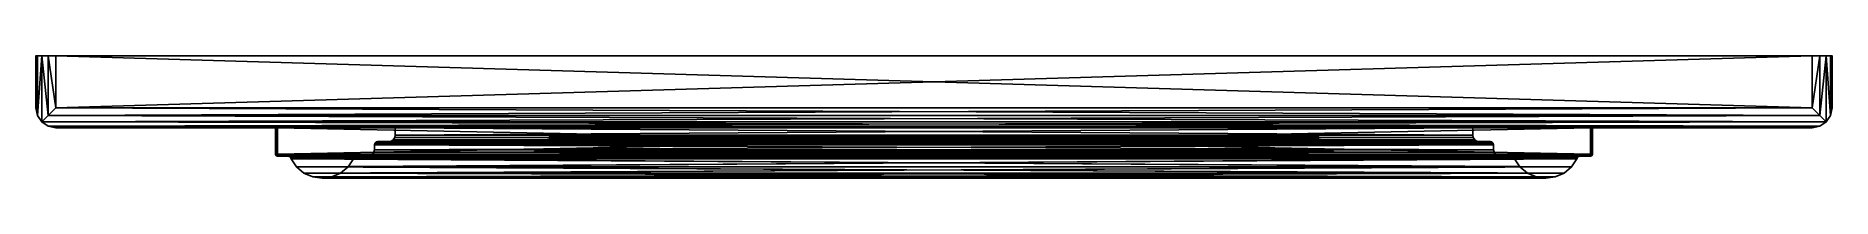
# Model space of a CAD drawing. Header units: centimetres. Extents: x -22.5 to 22.5, y -3.1 to 0.
import ezdxf

# ---------------------------------------------------------------- set-up
doc = ezdxf.new("R2010")
doc.units = ezdxf.units.CM
doc.header["$MEASUREMENT"] = 0
doc.layers.add('CAB_DOORS', color=31, linetype='Continuous')

msp = doc.modelspace()

# ---------------------------------------------------------------- meshes
at = {"layer": 'CAB_DOORS', "color": 31}
mesh = msp.add_polyface(dxfattribs=at)
corners = [(-22.191, -1.491, 0.038), (-22.191, 0, 0.038), (-22, -1.3), (-22, 0), (-22.462, -1.491, 0.309), (-22.5, -1.3, 0.5), (-22.462, 0, 0.309), (-22.5, 0, 0.5), (-22.354, -1.654, 0.146), (-22.354, 0, 0.146), (-22.462, -1.491, 65.991), (-22.462, 0, 65.991), (-22.5, -1.3, 65.8), (-22.5, 0, 65.8), (-22.354, -1.654, 66.154), (-22.354, 0, 66.154), (-22.191, -1.491, 66.262), (-22.191, 0, 66.262), (-22, -1.3, 66.3), (-22, 0, 66.3), (-16.496, -2.476, 6.031), (-16.5, -2.462, 6.05), (-16.496, -1.8, 6.031), (-16.5, -1.8, 6.05), (-16.493, -2.487, 6.027), (-16.496, -2.476, 60.269), (-16.496, -1.8, 60.269), (-16.5, -2.462, 60.25), (-16.5, -1.8, 60.25), (-16.493, -2.487, 60.273), (-22.191, -1.762, 0.309), (-22.191, -1.762, 65.991), (-22, -1.8, 0.5), (-22, -1.8, 65.8), (-16.45, -1.8, 6), (-16.469, -1.8, 6.004), (-16.485, -1.8, 6.015), (-16.485, -1.8, 60.285), (-16.469, -1.8, 60.296), (-16.45, -1.8, 60.3)]
mesh.append_faces([[corners[k] for k in face] for face in [(2, 1, 3), (6, 5, 7), (9, 4, 6), (0, 9, 1), (12, 11, 13), (10, 15, 11), (15, 16, 17), (17, 18, 19), (22, 21, 23), (27, 26, 28), (28, 21, 27), (29, 20, 24), (4, 14, 10), (14, 30, 31), (31, 32, 33), (13, 5, 12), (5, 10, 12)]], dxfattribs={"vtx0": -1, "color": 31})
mesh.append_faces([[corners[k] for k in face] for face in [(1, 17, 3), (27, 20, 25), (25, 20, 29), (22, 32, 36), (37, 33, 26)]], dxfattribs={"vtx0": -1, "vtx1": -1, "color": 31})
mesh.append_faces([[corners[k] for k in face] for face in [(6, 13, 11), (9, 11, 15), (1, 15, 17), (3, 17, 19), (32, 35, 36), (32, 23, 28), (33, 28, 26), (33, 38, 39)]], dxfattribs={"vtx0": -1, "vtx2": -1, "color": 31})
mesh.append_faces([[corners[k] for k in face] for face in [(0, 1, 2), (4, 5, 6), (8, 4, 9), (8, 9, 0), (10, 11, 12), (14, 15, 10), (14, 16, 15), (16, 18, 17), (7, 13, 6), (20, 21, 22), (20, 22, 24), (25, 26, 27), (25, 29, 26), (23, 21, 28), (21, 20, 27), (8, 14, 4), (8, 30, 14), (30, 32, 31), (7, 5, 13), (4, 10, 5)]], dxfattribs={"vtx1": -1, "color": 31})
mesh.append_faces([[corners[k] for k in face] for face in [(1, 9, 15), (9, 6, 11), (34, 35, 32), (22, 23, 32), (37, 38, 33), (33, 32, 28)]], dxfattribs={"vtx1": -1, "vtx2": -1, "color": 31})
mesh = msp.add_polyface(dxfattribs=at)
corners = [(-22, -1.3), (22, -1.3), (-22.191, -1.491, 0.038), (-22, 0), (22, 0), (-22, 0, 66.3), (-16.45, -1.8, 60.3), (-16.45, -2.462, 60.3), (16.45, -1.8, 60.3), (-16.469, -2.476, 60.296), (16.45, -2.462, 60.3), (16.473, -2.487, 60.293), (-16.473, -2.487, 60.293), (-16.473, -2.487, 6.007), (16.473, -2.487, 6.007), (-16.485, -2.497, 6.015), (-14.116, -2.5, 57.916), (-14.065, -2.465, 8.435), (-14.065, -2.465, 57.865), (-14.031, -2.414, 8.469), (-14.031, -2.414, 57.831), (-14.019, -2.354, 8.481), (-14.019, -2.354, 57.819), (-14.019, -2.225, 8.481), (-14.019, -2.225, 57.819), (-14.008, -2.186, 8.492), (-14.008, -2.186, 57.808), (-13.979, -2.157, 8.521), (-13.979, -2.157, 57.779), (-13.94, -2.146, 8.56), (-13.94, -2.146, 57.74), (-13.658, -2.146, 8.842), (-13.598, -2.134, 8.902), (-13.658, -2.146, 57.458), (-13.598, -2.134, 57.398), (-13.546, -2.1, 8.954), (-13.546, -2.1, 57.346), (-13.512, -2.048, 8.988), (-13.512, -2.048, 57.312), (-13.5, -1.988, 9), (-13.5, -1.988, 57.3), (-13.5, -1.8, 9), (-13.5, -1.8, 57.3), (-16.485, -2.497, 60.285), (16.485, -2.497, 60.285), (-16.475, -2.505, 60.275), (-16.45, -2.512, 60.25), (16.475, -2.505, 60.275), (-16.186, -2.512, 59.986), (-16.159, -2.517, 59.959), (16.186, -2.512, 59.986), (-16.135, -2.531, 59.935), (16.159, -2.517, 59.959), (-16.469, -2.476, 6.004), (16.469, -2.476, 6.004), (-16.45, -2.462, 6), (16.475, -2.505, 6.025), (-16.475, -2.505, 6.025), (16.45, -2.512, 6.05), (-16.45, -2.512, 6.05), (-16.186, -2.512, 6.314), (16.186, -2.512, 6.314), (16.159, -2.517, 6.341), (-16.159, -2.517, 6.341), (16.135, -2.531, 6.365), (-16.135, -2.531, 6.365), (-16.45, -1.8, 6), (16.45, -2.462, 6), (-22.354, -1.654, 66.154), (22.354, -1.654, 66.154), (-22.191, -1.491, 66.262), (-22.191, -1.762, 65.991), (-22, -1.8, 65.8), (22.191, -1.762, 65.991), (-22, -1.3, 66.3), (22, 0, 66.3), (22.191, -1.491, 66.262), (22.191, -1.491, 0.038), (-22.354, -1.654, 0.146), (22.191, -1.762, 0.309), (-22.191, -1.762, 0.309), (22, -1.8, 0.5), (-22, -1.8, 0.5), (16.45, -1.8, 6)]
mesh.append_faces([[corners[k] for k in face] for face in [(11, 9, 12), (16, 17, 18), (18, 19, 20), (20, 21, 22), (22, 23, 24), (24, 25, 26), (26, 27, 28), (28, 29, 30), (33, 32, 34), (34, 35, 36), (36, 37, 38), (38, 39, 40), (40, 41, 42), (15, 56, 57), (57, 58, 59), (60, 62, 63), (63, 64, 65), (78, 79, 80), (80, 81, 82)]], dxfattribs={"vtx0": -1, "color": 31})
mesh.append_faces([[corners[k] for k in face] for face in [(55, 54, 53), (60, 59, 61), (29, 33, 30), (66, 82, 83), (8, 72, 6)]], dxfattribs={"vtx0": -1, "vtx1": -1, "color": 31})
mesh.append_faces([[corners[k] for k in face] for face in [(46, 48, 50)]], dxfattribs={"vtx0": -1, "vtx2": -1, "color": 31})
mesh.append_faces([[corners[k] for k in face] for face in [(0, 1, 2), (0, 3, 1), (6, 7, 8), (7, 9, 10), (13, 14, 15), (17, 19, 18), (19, 21, 20), (21, 23, 22), (23, 25, 24), (25, 27, 26), (27, 29, 28), (31, 32, 33), (32, 35, 34), (35, 37, 36), (37, 39, 38), (39, 41, 40), (43, 44, 12), (43, 45, 44), (45, 46, 47), (48, 49, 50), (49, 51, 52), (55, 66, 67), (68, 69, 70), (68, 71, 69), (71, 72, 73), (5, 74, 75), (70, 76, 74), (2, 77, 78)]], dxfattribs={"vtx1": -1, "color": 31})
mesh.append_faces([[corners[k] for k in face] for face in [(4, 3, 5), (13, 53, 54), (31, 33, 29)]], dxfattribs={"vtx1": -1, "vtx2": -1, "color": 31})
mesh = msp.add_polyface(dxfattribs=at)
corners = [(-22.191, -1.491, 0.038), (22, -1.3), (22.191, -1.491, 0.038), (-22, 0), (22, 0), (-22, 0, 66.3), (22, 0, 66.3), (16.45, -1.8, 60.3), (-16.45, -2.462, 60.3), (16.45, -2.462, 60.3), (-16.469, -2.476, 60.296), (16.469, -2.476, 60.296), (16.473, -2.487, 60.293), (-16.485, -2.497, 6.015), (16.473, -2.487, 6.007), (16.485, -2.497, 6.015), (-16.473, -2.487, 60.293), (16.485, -2.497, 60.285), (-16.475, -2.505, 60.275), (16.475, -2.505, 60.275), (-16.45, -2.512, 60.25), (16.45, -2.512, 60.25), (16.186, -2.512, 59.986), (-16.159, -2.517, 59.959), (16.159, -2.517, 59.959), (-16.135, -2.531, 59.935), (16.135, -2.531, 59.935), (-16.117, -2.552, 59.917), (16.117, -2.552, 59.917), (14.116, -2.5, 8.384), (14.065, -2.465, 57.865), (14.065, -2.465, 8.435), (14.031, -2.414, 57.831), (14.031, -2.414, 8.469), (14.019, -2.354, 57.819), (14.019, -2.354, 8.481), (14.019, -2.225, 57.819), (14.019, -2.225, 8.481), (14.008, -2.186, 57.808), (14.008, -2.186, 8.492), (13.979, -2.157, 57.779), (13.979, -2.157, 8.521), (13.94, -2.146, 57.74), (13.94, -2.146, 8.56), (13.658, -2.146, 57.458), (13.598, -2.134, 57.398), (13.658, -2.146, 8.842), (13.598, -2.134, 8.902), (13.546, -2.1, 57.346), (13.546, -2.1, 8.954), (13.512, -2.048, 57.312), (13.512, -2.048, 8.988), (13.5, -1.988, 57.3), (13.5, -1.988, 9), (13.5, -1.8, 57.3), (13.5, -1.8, 9), (-16.473, -2.487, 6.007), (16.469, -2.476, 6.004), (16.45, -2.462, 6), (-16.45, -2.462, 6), (16.475, -2.505, 6.025), (16.45, -2.512, 6.05), (-16.475, -2.505, 6.025), (-16.45, -2.512, 6.05), (16.186, -2.512, 6.314), (16.159, -2.517, 6.341), (-16.186, -2.512, 6.314), (16.135, -2.531, 6.365), (-16.159, -2.517, 6.341), (-16.45, -1.8, 6), (16.45, -1.8, 6), (-22.191, -1.491, 66.262), (22.354, -1.654, 66.154), (22.191, -1.491, 66.262), (-22.191, -1.762, 65.991), (22.191, -1.762, 65.991), (-22, -1.8, 65.8), (22, -1.8, 65.8), (-22, -1.3, 66.3), (22, -1.3, 66.3), (-22.354, -1.654, 0.146), (22.354, -1.654, 0.146), (22.191, -1.762, 0.309), (22, -1.8, 0.5), (-22.191, -1.762, 0.309), (-22, -1.8, 0.5)]
mesh.append_faces([[corners[k] for k in face] for face in [(0, 1, 2), (1, 3, 4), (7, 8, 9), (13, 14, 15), (16, 17, 12), (17, 18, 19), (19, 20, 21), (22, 23, 24), (24, 25, 26), (26, 27, 28), (29, 30, 31), (31, 32, 33), (33, 34, 35), (35, 36, 37), (37, 38, 39), (39, 40, 41), (41, 42, 43), (46, 45, 47), (47, 48, 49), (49, 50, 51), (51, 52, 53), (53, 54, 55), (58, 69, 70), (71, 72, 73), (72, 74, 75), (75, 76, 77), (6, 78, 79), (78, 73, 79), (80, 2, 81)]], dxfattribs={"vtx0": -1, "color": 31})
mesh.append_faces([[corners[k] for k in face] for face in [(9, 10, 11), (11, 10, 12)]], dxfattribs={"vtx0": -1, "vtx1": -1, "color": 31})
mesh.append_faces([[corners[k] for k in face] for face in [(4, 5, 6), (42, 44, 46), (7, 77, 76)]], dxfattribs={"vtx0": -1, "vtx2": -1, "color": 31})
mesh.append_faces([[corners[k] for k in face] for face in [(30, 32, 31), (32, 34, 33), (34, 36, 35), (36, 38, 37), (38, 40, 39), (40, 42, 41), (44, 45, 46), (45, 48, 47), (48, 50, 49), (50, 52, 51), (52, 54, 53), (14, 56, 57), (58, 57, 59), (15, 60, 13), (60, 61, 62), (64, 65, 66), (65, 67, 68), (81, 82, 80), (82, 83, 84)]], dxfattribs={"vtx1": -1, "color": 31})
mesh.append_faces([[corners[k] for k in face] for face in [(63, 61, 64), (21, 20, 22), (43, 42, 46), (85, 83, 70)]], dxfattribs={"vtx1": -1, "vtx2": -1, "color": 31})
mesh = msp.add_polyface(dxfattribs=at)
corners = [(22.354, -1.654, 66.154), (22.462, -1.491, 65.991), (22.354, 0, 66.154), (22.462, 0, 65.991), (22.191, -1.491, 66.262), (22.191, 0, 66.262), (22, -1.3, 66.3), (22, 0, 66.3), (22.5, -1.3, 65.8), (22.5, 0, 65.8), (22.354, -1.654, 0.146), (22.354, 0, 0.146), (22.462, -1.491, 0.309), (22.462, 0, 0.309), (22.5, -1.3, 0.5), (22.5, 0, 0.5), (22.191, -1.491, 0.038), (22.191, 0, 0.038), (22, -1.3), (22, 0), (16.496, -2.476, 60.269), (16.5, -2.462, 60.25), (16.496, -1.8, 60.269), (16.5, -1.8, 60.25), (16.493, -2.487, 60.273), (16.496, -2.476, 6.031), (16.496, -1.8, 6.031), (16.5, -2.462, 6.05), (16.5, -1.8, 6.05), (16.493, -2.487, 6.027), (16.485, -1.8, 6.015), (22.191, -1.762, 65.991), (22.191, -1.762, 0.309), (22, -1.8, 65.8), (22, -1.8, 0.5), (16.469, -1.8, 6.004), (16.45, -1.8, 60.3), (16.469, -1.8, 60.296), (16.485, -1.8, 60.285), (16.45, -1.8, 6)]
mesh.append_faces([[corners[k] for k in face] for face in [(2, 1, 3), (4, 2, 5), (6, 5, 7), (3, 8, 9), (12, 11, 13), (14, 13, 15), (11, 16, 17), (17, 18, 19), (1, 10, 12), (15, 3, 9), (22, 21, 23), (27, 26, 28), (28, 21, 27), (29, 20, 24), (10, 31, 32), (32, 33, 34), (15, 8, 14), (8, 12, 14)]], dxfattribs={"vtx0": -1, "color": 31})
mesh.append_faces([[corners[k] for k in face] for face in [(26, 29, 30), (27, 20, 25), (25, 20, 29), (26, 34, 28), (22, 33, 38), (39, 34, 35)]], dxfattribs={"vtx0": -1, "vtx1": -1, "color": 31})
mesh.append_faces([[corners[k] for k in face] for face in [(17, 7, 5), (11, 5, 2), (13, 2, 3), (33, 37, 38), (33, 23, 28)]], dxfattribs={"vtx0": -1, "vtx2": -1, "color": 31})
mesh.append_faces([[corners[k] for k in face] for face in [(0, 1, 2), (0, 2, 4), (4, 5, 6), (1, 8, 3), (10, 11, 12), (12, 13, 14), (10, 16, 11), (16, 18, 17), (0, 10, 1), (20, 21, 22), (20, 22, 24), (25, 26, 27), (25, 29, 26), (23, 21, 28), (21, 20, 27), (0, 31, 10), (31, 33, 32), (9, 8, 15), (1, 12, 8)]], dxfattribs={"vtx1": -1, "color": 31})
mesh.append_faces([[corners[k] for k in face] for face in [(15, 13, 3), (13, 11, 2), (11, 17, 5), (17, 19, 7), (30, 35, 34), (26, 30, 34), (36, 37, 33), (22, 23, 33), (34, 33, 28)]], dxfattribs={"vtx1": -1, "vtx2": -1, "color": 31})
mesh = msp.add_polyface(dxfattribs=at)
corners = [(-16.493, -2.487, 6.027), (-16.496, -1.8, 6.031), (-16.485, -1.8, 6.015), (-16.485, -2.497, 6.015), (-16.473, -2.487, 6.007), (-16.469, -1.8, 6.004), (-16.469, -2.476, 6.004), (-16.45, -2.462, 6), (-16.45, -1.8, 6), (-16.469, -2.476, 60.296), (-16.45, -2.462, 60.3), (-16.469, -1.8, 60.296), (-16.45, -1.8, 60.3), (-16.496, -1.8, 60.269), (-16.493, -2.487, 60.273), (-16.485, -1.8, 60.285), (-16.485, -2.497, 60.285), (-16.473, -2.487, 60.293), (-16.475, -2.505, 6.025), (-16.475, -2.505, 60.275), (-16.45, -2.512, 6.05), (-16.45, -2.512, 60.25), (-16.186, -2.512, 6.314), (-16.159, -2.517, 6.341), (-16.186, -2.512, 59.986), (-16.159, -2.517, 59.959), (-16.135, -2.531, 6.365), (-16.135, -2.531, 59.935), (-16.117, -2.552, 6.383), (-16.117, -2.552, 59.917), (-16.108, -2.579, 6.392), (-16.108, -2.579, 59.908), (-15.972, -2.779, 6.528), (-15.972, -2.779, 59.772), (-15.787, -2.934, 6.713), (-15.787, -2.934, 59.587), (-15.566, -3.032, 6.934), (-15.566, -3.032, 59.366), (-15.326, -3.065, 7.174), (-15.326, -3.065, 59.126), (-15.087, -3.032, 7.413), (-15.087, -3.032, 58.887), (-14.866, -2.934, 7.634), (-14.866, -2.934, 58.666), (-14.681, -2.779, 7.819), (-14.681, -2.779, 58.481), (-14.545, -2.579, 7.955), (-14.545, -2.579, 58.345), (-14.531, -2.545, 7.969), (-14.531, -2.545, 58.331), (-14.503, -2.52, 7.997), (-14.503, -2.52, 58.303), (-14.467, -2.512, 8.033), (-14.467, -2.512, 58.267), (-14.177, -2.512, 8.323), (-14.116, -2.5, 8.384), (-14.177, -2.512, 57.977), (-14.116, -2.5, 57.916), (-14.065, -2.465, 8.435)]
mesh.append_faces([[corners[k] for k in face] for face in [(7, 5, 8), (11, 10, 12), (15, 14, 16), (11, 17, 9), (0, 16, 14), (16, 18, 19), (19, 20, 21), (24, 23, 25), (25, 26, 27), (27, 28, 29), (29, 30, 31), (31, 32, 33), (33, 34, 35), (35, 36, 37), (37, 38, 39), (39, 40, 41), (41, 42, 43), (43, 44, 45), (45, 46, 47), (47, 48, 49), (49, 50, 51), (51, 52, 53), (56, 55, 57)]], dxfattribs={"vtx0": -1, "color": 31})
mesh.append_faces([[corners[k] for k in face] for face in [(13, 14, 15), (15, 17, 11), (20, 24, 21), (52, 56, 53)]], dxfattribs={"vtx0": -1, "vtx1": -1, "color": 31})
mesh.append_faces([[corners[k] for k in face] for face in [(0, 1, 2), (4, 2, 5)]], dxfattribs={"vtx0": -1, "vtx2": -1, "color": 31})
mesh.append_faces([[corners[k] for k in face] for face in [(3, 0, 2), (3, 2, 4), (6, 4, 5), (6, 5, 7), (9, 10, 11), (16, 17, 15), (3, 16, 0), (3, 18, 16), (18, 20, 19), (22, 23, 24), (23, 26, 25), (26, 28, 27), (28, 30, 29), (30, 32, 31), (32, 34, 33), (34, 36, 35), (36, 38, 37), (38, 40, 39), (40, 42, 41), (42, 44, 43), (44, 46, 45), (46, 48, 47), (48, 50, 49), (50, 52, 51), (54, 55, 56), (55, 58, 57)]], dxfattribs={"vtx1": -1, "color": 31})
mesh.append_faces([[corners[k] for k in face] for face in [(22, 24, 20), (54, 56, 52)]], dxfattribs={"vtx1": -1, "vtx2": -1, "color": 31})
mesh = msp.add_polyface(dxfattribs=at)
corners = [(-16.135, -2.531, 59.935), (-16.117, -2.552, 59.917), (16.135, -2.531, 59.935), (-16.108, -2.579, 59.908), (16.117, -2.552, 59.917), (-15.972, -2.779, 59.772), (16.108, -2.579, 59.908), (-15.787, -2.934, 59.587), (15.972, -2.779, 59.772), (-15.566, -3.032, 59.366), (15.787, -2.934, 59.587), (-15.326, -3.065, 59.126), (15.566, -3.032, 59.366), (-15.087, -3.032, 58.887), (15.326, -3.065, 59.126), (-14.866, -2.934, 58.666), (15.087, -3.032, 58.887), (-14.681, -2.779, 58.481), (14.866, -2.934, 58.666), (-14.545, -2.579, 58.345), (14.681, -2.779, 58.481), (-14.531, -2.545, 58.331), (14.545, -2.579, 58.345), (-14.503, -2.52, 58.303), (14.531, -2.545, 58.331), (-14.467, -2.512, 58.267), (14.503, -2.52, 58.303), (-14.177, -2.512, 57.977), (-14.116, -2.5, 57.916), (14.177, -2.512, 57.977), (-14.065, -2.465, 57.865), (14.116, -2.5, 57.916), (-14.031, -2.414, 57.831), (14.065, -2.465, 57.865), (-14.019, -2.354, 57.819), (14.031, -2.414, 57.831), (-14.019, -2.225, 57.819), (14.019, -2.354, 57.819), (-14.008, -2.186, 57.808), (14.019, -2.225, 57.819), (-13.979, -2.157, 57.779), (14.008, -2.186, 57.808), (-13.94, -2.146, 57.74), (13.979, -2.157, 57.779), (-13.658, -2.146, 57.458), (-13.598, -2.134, 57.398), (13.658, -2.146, 57.458), (-13.546, -2.1, 57.346), (13.598, -2.134, 57.398), (-13.512, -2.048, 57.312), (13.546, -2.1, 57.346), (-13.5, -1.988, 57.3), (13.512, -2.048, 57.312), (-13.5, -1.8, 57.3), (13.5, -1.988, 57.3), (-16.135, -2.531, 6.365), (16.117, -2.552, 6.383), (-16.117, -2.552, 6.383), (16.108, -2.579, 6.392), (-16.108, -2.579, 6.392), (15.972, -2.779, 6.528), (-15.972, -2.779, 6.528), (15.787, -2.934, 6.713), (-15.787, -2.934, 6.713), (15.566, -3.032, 6.934), (-15.566, -3.032, 6.934), (15.326, -3.065, 7.174), (-15.326, -3.065, 7.174), (15.087, -3.032, 7.413), (-15.087, -3.032, 7.413), (14.866, -2.934, 7.634), (-14.866, -2.934, 7.634), (14.681, -2.779, 7.819), (-14.681, -2.779, 7.819), (14.545, -2.579, 7.955), (-14.545, -2.579, 7.955), (14.531, -2.545, 7.969), (-14.531, -2.545, 7.969), (14.503, -2.52, 7.997), (-14.503, -2.52, 7.997), (14.467, -2.512, 8.033), (-14.467, -2.512, 8.033), (-14.177, -2.512, 8.323), (14.177, -2.512, 8.323), (14.116, -2.5, 8.384), (-14.116, -2.5, 8.384), (14.065, -2.465, 8.435), (-14.065, -2.465, 8.435), (14.031, -2.414, 8.469), (-14.031, -2.414, 8.469), (14.019, -2.354, 8.481), (-14.019, -2.354, 8.481), (14.019, -2.225, 8.481), (-14.019, -2.225, 8.481), (14.008, -2.186, 8.492), (-14.008, -2.186, 8.492), (13.979, -2.157, 8.521), (-13.979, -2.157, 8.521), (13.94, -2.146, 8.56), (-13.94, -2.146, 8.56), (-13.658, -2.146, 8.842), (13.658, -2.146, 8.842), (13.598, -2.134, 8.902), (-13.598, -2.134, 8.902), (13.546, -2.1, 8.954), (-13.546, -2.1, 8.954), (13.512, -2.048, 8.988), (-13.512, -2.048, 8.988), (13.5, -1.988, 9), (-13.5, -1.988, 9), (13.5, -1.8, 9), (-13.5, -1.8, 9), (13.5, -1.8, 57.3)]
mesh.append_faces([[corners[k] for k in face] for face in [(55, 56, 57), (57, 58, 59), (59, 60, 61), (61, 62, 63), (63, 64, 65), (65, 66, 67), (67, 68, 69), (69, 70, 71), (71, 72, 73), (73, 74, 75), (75, 76, 77), (77, 78, 79), (79, 80, 81), (82, 84, 85), (85, 86, 87), (87, 88, 89), (89, 90, 91), (91, 92, 93), (93, 94, 95), (95, 96, 97), (97, 98, 99), (100, 102, 103), (103, 104, 105), (105, 106, 107), (107, 108, 109), (109, 110, 111)]], dxfattribs={"vtx0": -1, "color": 31})
mesh.append_faces([[corners[k] for k in face] for face in [(82, 81, 83), (100, 99, 101)]], dxfattribs={"vtx0": -1, "vtx1": -1, "color": 31})
mesh.append_faces([[corners[k] for k in face] for face in [(25, 27, 29), (42, 44, 46)]], dxfattribs={"vtx0": -1, "vtx2": -1, "color": 31})
mesh.append_faces([[corners[k] for k in face] for face in [(0, 1, 2), (1, 3, 4), (3, 5, 6), (5, 7, 8), (7, 9, 10), (9, 11, 12), (11, 13, 14), (13, 15, 16), (15, 17, 18), (17, 19, 20), (19, 21, 22), (21, 23, 24), (23, 25, 26), (27, 28, 29), (28, 30, 31), (30, 32, 33), (32, 34, 35), (34, 36, 37), (36, 38, 39), (38, 40, 41), (40, 42, 43), (44, 45, 46), (45, 47, 48), (47, 49, 50), (49, 51, 52), (51, 53, 54), (53, 111, 112)]], dxfattribs={"vtx1": -1, "color": 31})
mesh = msp.add_polyface(dxfattribs=at)
corners = [(16.117, -2.552, 59.917), (-16.108, -2.579, 59.908), (16.108, -2.579, 59.908), (-15.972, -2.779, 59.772), (15.972, -2.779, 59.772), (-15.787, -2.934, 59.587), (15.787, -2.934, 59.587), (-15.566, -3.032, 59.366), (15.566, -3.032, 59.366), (-15.326, -3.065, 59.126), (15.326, -3.065, 59.126), (-15.087, -3.032, 58.887), (15.087, -3.032, 58.887), (-14.866, -2.934, 58.666), (14.866, -2.934, 58.666), (-14.681, -2.779, 58.481), (14.681, -2.779, 58.481), (-14.545, -2.579, 58.345), (14.545, -2.579, 58.345), (-14.531, -2.545, 58.331), (14.531, -2.545, 58.331), (-14.503, -2.52, 58.303), (14.503, -2.52, 58.303), (-14.467, -2.512, 58.267), (14.467, -2.512, 58.267), (14.177, -2.512, 57.977), (-14.116, -2.5, 57.916), (14.116, -2.5, 57.916), (-14.065, -2.465, 57.865), (14.065, -2.465, 57.865), (-14.031, -2.414, 57.831), (14.031, -2.414, 57.831), (-14.019, -2.354, 57.819), (14.019, -2.354, 57.819), (-14.019, -2.225, 57.819), (14.019, -2.225, 57.819), (-14.008, -2.186, 57.808), (14.008, -2.186, 57.808), (-13.979, -2.157, 57.779), (13.979, -2.157, 57.779), (-13.94, -2.146, 57.74), (13.94, -2.146, 57.74), (13.658, -2.146, 57.458), (-13.598, -2.134, 57.398), (13.598, -2.134, 57.398), (-13.546, -2.1, 57.346), (13.546, -2.1, 57.346), (-13.512, -2.048, 57.312), (13.512, -2.048, 57.312), (-13.5, -1.988, 57.3), (13.5, -1.988, 57.3), (-13.5, -1.8, 57.3), (13.5, -1.8, 57.3), (16.135, -2.531, 6.365), (16.117, -2.552, 6.383), (-16.135, -2.531, 6.365), (16.108, -2.579, 6.392), (-16.117, -2.552, 6.383), (15.972, -2.779, 6.528), (-16.108, -2.579, 6.392), (15.787, -2.934, 6.713), (-15.972, -2.779, 6.528), (15.566, -3.032, 6.934), (-15.787, -2.934, 6.713), (15.326, -3.065, 7.174), (-15.566, -3.032, 6.934), (15.087, -3.032, 7.413), (-15.326, -3.065, 7.174), (14.866, -2.934, 7.634), (-15.087, -3.032, 7.413), (14.681, -2.779, 7.819), (-14.866, -2.934, 7.634), (14.545, -2.579, 7.955), (-14.681, -2.779, 7.819), (14.531, -2.545, 7.969), (-14.545, -2.579, 7.955), (14.503, -2.52, 7.997), (-14.531, -2.545, 7.969), (14.467, -2.512, 8.033), (-14.503, -2.52, 7.997), (-14.467, -2.512, 8.033), (14.177, -2.512, 8.323), (14.116, -2.5, 8.384), (-14.177, -2.512, 8.323), (14.065, -2.465, 8.435), (-14.116, -2.5, 8.384), (14.031, -2.414, 8.469), (-14.065, -2.465, 8.435), (14.019, -2.354, 8.481), (-14.031, -2.414, 8.469), (14.019, -2.225, 8.481), (-14.019, -2.354, 8.481), (14.008, -2.186, 8.492), (-14.019, -2.225, 8.481), (13.979, -2.157, 8.521), (-14.008, -2.186, 8.492), (13.94, -2.146, 8.56), (-13.979, -2.157, 8.521), (-13.94, -2.146, 8.56), (13.658, -2.146, 8.842), (13.598, -2.134, 8.902), (-13.658, -2.146, 8.842), (13.546, -2.1, 8.954), (-13.598, -2.134, 8.902), (13.512, -2.048, 8.988), (-13.546, -2.1, 8.954), (13.5, -1.988, 9), (-13.512, -2.048, 8.988), (13.5, -1.8, 9), (-13.5, -1.988, 9), (-13.5, -1.8, 9)]
mesh.append_faces([[corners[k] for k in face] for face in [(0, 1, 2), (2, 3, 4), (4, 5, 6), (6, 7, 8), (8, 9, 10), (10, 11, 12), (12, 13, 14), (14, 15, 16), (16, 17, 18), (18, 19, 20), (20, 21, 22), (22, 23, 24), (25, 26, 27), (27, 28, 29), (29, 30, 31), (31, 32, 33), (33, 34, 35), (35, 36, 37), (37, 38, 39), (39, 40, 41), (42, 43, 44), (44, 45, 46), (46, 47, 48), (48, 49, 50), (50, 51, 52), (52, 110, 108)]], dxfattribs={"vtx0": -1, "color": 31})
mesh.append_faces([[corners[k] for k in face] for face in [(53, 54, 55), (54, 56, 57), (56, 58, 59), (58, 60, 61), (60, 62, 63), (62, 64, 65), (64, 66, 67), (66, 68, 69), (68, 70, 71), (70, 72, 73), (72, 74, 75), (74, 76, 77), (76, 78, 79), (81, 82, 83), (82, 84, 85), (84, 86, 87), (86, 88, 89), (88, 90, 91), (90, 92, 93), (92, 94, 95), (94, 96, 97), (99, 100, 101), (100, 102, 103), (102, 104, 105), (104, 106, 107), (106, 108, 109)]], dxfattribs={"vtx1": -1, "color": 31})
mesh.append_faces([[corners[k] for k in face] for face in [(80, 78, 81), (24, 23, 25), (98, 96, 99), (41, 40, 42)]], dxfattribs={"vtx1": -1, "vtx2": -1, "color": 31})
mesh = msp.add_polyface(dxfattribs=at)
corners = [(16.493, -2.487, 60.273), (16.496, -1.8, 60.269), (16.485, -1.8, 60.285), (16.485, -2.497, 60.285), (16.473, -2.487, 60.293), (16.469, -1.8, 60.296), (16.469, -2.476, 60.296), (16.45, -2.462, 60.3), (16.45, -1.8, 60.3), (16.469, -2.476, 6.004), (16.45, -2.462, 6), (16.469, -1.8, 6.004), (16.45, -1.8, 6), (16.485, -1.8, 6.015), (16.493, -2.487, 6.027), (16.485, -2.497, 6.015), (16.473, -2.487, 6.007), (16.475, -2.505, 60.275), (16.475, -2.505, 6.025), (16.45, -2.512, 60.25), (16.45, -2.512, 6.05), (16.186, -2.512, 59.986), (16.159, -2.517, 59.959), (16.186, -2.512, 6.314), (16.159, -2.517, 6.341), (16.135, -2.531, 59.935), (16.135, -2.531, 6.365), (16.117, -2.552, 59.917), (16.117, -2.552, 6.383), (16.108, -2.579, 59.908), (16.108, -2.579, 6.392), (15.972, -2.779, 59.772), (15.972, -2.779, 6.528), (15.787, -2.934, 59.587), (15.787, -2.934, 6.713), (15.566, -3.032, 59.366), (15.566, -3.032, 6.934), (15.326, -3.065, 59.126), (15.326, -3.065, 7.174), (15.087, -3.032, 58.887), (15.087, -3.032, 7.413), (14.866, -2.934, 58.666), (14.866, -2.934, 7.634), (14.681, -2.779, 58.481), (14.681, -2.779, 7.819), (14.545, -2.579, 58.345), (14.545, -2.579, 7.955), (14.531, -2.545, 58.331), (14.531, -2.545, 7.969), (14.503, -2.52, 58.303), (14.503, -2.52, 7.997), (14.467, -2.512, 58.267), (14.467, -2.512, 8.033), (14.177, -2.512, 57.977), (14.116, -2.5, 57.916), (14.177, -2.512, 8.323), (14.116, -2.5, 8.384), (14.065, -2.465, 57.865)]
mesh.append_faces([[corners[k] for k in face] for face in [(7, 5, 8), (11, 10, 12), (13, 14, 15), (11, 16, 9), (0, 15, 14), (15, 17, 18), (18, 19, 20), (23, 22, 24), (24, 25, 26), (26, 27, 28), (28, 29, 30), (30, 31, 32), (32, 33, 34), (34, 35, 36), (36, 37, 38), (38, 39, 40), (40, 41, 42), (42, 43, 44), (44, 45, 46), (46, 47, 48), (48, 49, 50), (50, 51, 52), (55, 54, 56)]], dxfattribs={"vtx0": -1, "color": 31})
mesh.append_faces([[corners[k] for k in face] for face in [(13, 16, 11)]], dxfattribs={"vtx0": -1, "vtx1": -1, "color": 31})
mesh.append_faces([[corners[k] for k in face] for face in [(0, 1, 2), (4, 2, 5), (19, 21, 23), (51, 53, 55)]], dxfattribs={"vtx0": -1, "vtx2": -1, "color": 31})
mesh.append_faces([[corners[k] for k in face] for face in [(3, 0, 2), (3, 2, 4), (6, 4, 5), (6, 5, 7), (9, 10, 11), (15, 16, 13), (3, 15, 0), (3, 17, 15), (17, 19, 18), (21, 22, 23), (22, 25, 24), (25, 27, 26), (27, 29, 28), (29, 31, 30), (31, 33, 32), (33, 35, 34), (35, 37, 36), (37, 39, 38), (39, 41, 40), (41, 43, 42), (43, 45, 44), (45, 47, 46), (47, 49, 48), (49, 51, 50), (53, 54, 55), (54, 57, 56)]], dxfattribs={"vtx1": -1, "color": 31})
mesh.append_faces([[corners[k] for k in face] for face in [(20, 19, 23), (52, 51, 55)]], dxfattribs={"vtx1": -1, "vtx2": -1, "color": 31})

doc.saveas('drawing.dxf')
